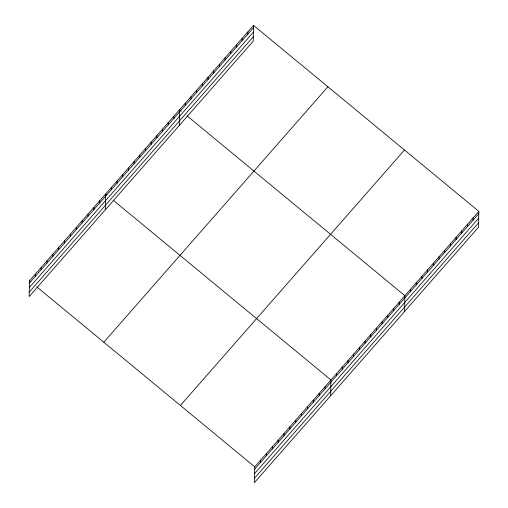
<?xml version="1.0" encoding="UTF-8"?>
<svg xmlns="http://www.w3.org/2000/svg" width="508" height="508" viewBox="0 0 508 508"><rect width="100%" height="100%" fill="white"/><g stroke="black" fill="none" stroke-linecap="round" stroke-linejoin="round"><path stroke-width="0.76" d="M253.556 25.4L29.458 280.829L29.153 296.596L253.251 41.161L253.556 25.4L478.847 211.404L478.542 227.171L254.445 482.6L254.749 466.839L478.847 211.404M35.274 276.396L35.319 274.149M41.135 269.716L41.18 267.468M46.996 263.036L47.041 260.788M52.857 256.356L52.902 254.108M58.718 249.676L58.763 247.428M64.579 242.995L64.624 240.748M70.441 236.315L70.485 234.067M76.302 229.635L76.346 227.387M82.163 222.955L82.207 220.707M88.024 216.275L88.068 214.027M93.885 209.594L93.929 207.347M99.746 202.914L99.79 200.666M105.347 209.747L105.651 193.986L106.775 194.913M111.296 189.751L111.335 187.496M116.98 183.267L117.024 181.013M122.669 176.784L122.714 174.53M128.359 170.294L128.403 168.046M134.048 163.811L134.093 161.563M139.738 157.328L139.783 155.08M145.428 150.844L145.466 148.596M151.117 144.361L151.155 142.113M156.801 137.878L156.845 135.63M162.49 131.394L162.535 129.146M168.18 124.911L168.224 122.657M173.869 118.427L173.914 116.173M179.299 125.457L179.603 109.69L181.292 111.087M185.249 105.454L185.287 103.207M190.932 98.971L190.976 96.723M196.621 92.488L196.666 90.24M202.311 86.004L202.355 83.757M208.001 79.521L208.045 77.273M213.69 73.038L213.735 70.79M219.38 66.554L219.418 64.306M225.069 60.071L225.108 57.817M230.753 53.588L230.797 51.333M236.442 47.104L236.487 44.85M242.132 40.615L242.176 38.367M247.821 34.131L247.866 31.883M260.566 462.407L260.61 460.153M266.427 455.727L266.471 453.473M272.288 449.047L272.332 446.792M278.149 442.366L278.194 440.112M284.01 435.686L284.055 433.432M289.871 429.006L289.916 426.752M295.732 422.319L295.777 420.072M301.593 415.639L301.638 413.391M307.454 408.959L307.499 406.711M313.315 402.279L313.36 400.031M319.176 395.599L319.221 393.351M325.037 388.918L325.082 386.671M330.638 395.751L330.943 379.99L113.532 200.495M336.588 375.755L336.633 373.507M342.278 369.272L342.322 367.024M347.967 362.788L348.012 360.54M353.657 356.305L353.695 354.057M359.34 349.822L359.385 347.567M365.03 343.338L365.074 341.084M370.719 336.855L370.764 334.601M376.409 330.365L376.453 328.117M382.099 323.882L382.143 321.634M387.788 317.398L387.826 315.151M393.471 310.915L393.516 308.667M399.161 304.432L399.205 302.184M404.59 311.461L404.895 295.7L186.925 115.735M410.54 291.465L410.585 289.217M416.23 284.982L416.274 282.727M421.919 278.498L421.964 276.244M427.609 272.015L427.647 269.761M433.292 265.525L433.337 263.277M438.982 259.042L439.026 256.794M444.671 252.559L444.716 250.311M450.361 246.075L450.405 243.827M456.051 239.592L456.095 237.344M461.74 233.109L461.778 230.861M467.424 226.625L467.468 224.377M473.113 220.142L473.158 217.888M29.413 283.077L253.511 27.648M29.324 287.541L253.422 32.112M29.242 292.132L253.333 36.703M103.803 342.214L327.901 86.779M180.404 405.454L404.501 150.025M254.705 469.087L478.803 213.658M254.622 473.545L478.72 218.116M254.533 478.142L478.631 222.714M29.458 280.829L30.582 281.762M36.779 286.874L254.749 466.839"/></g></svg>
